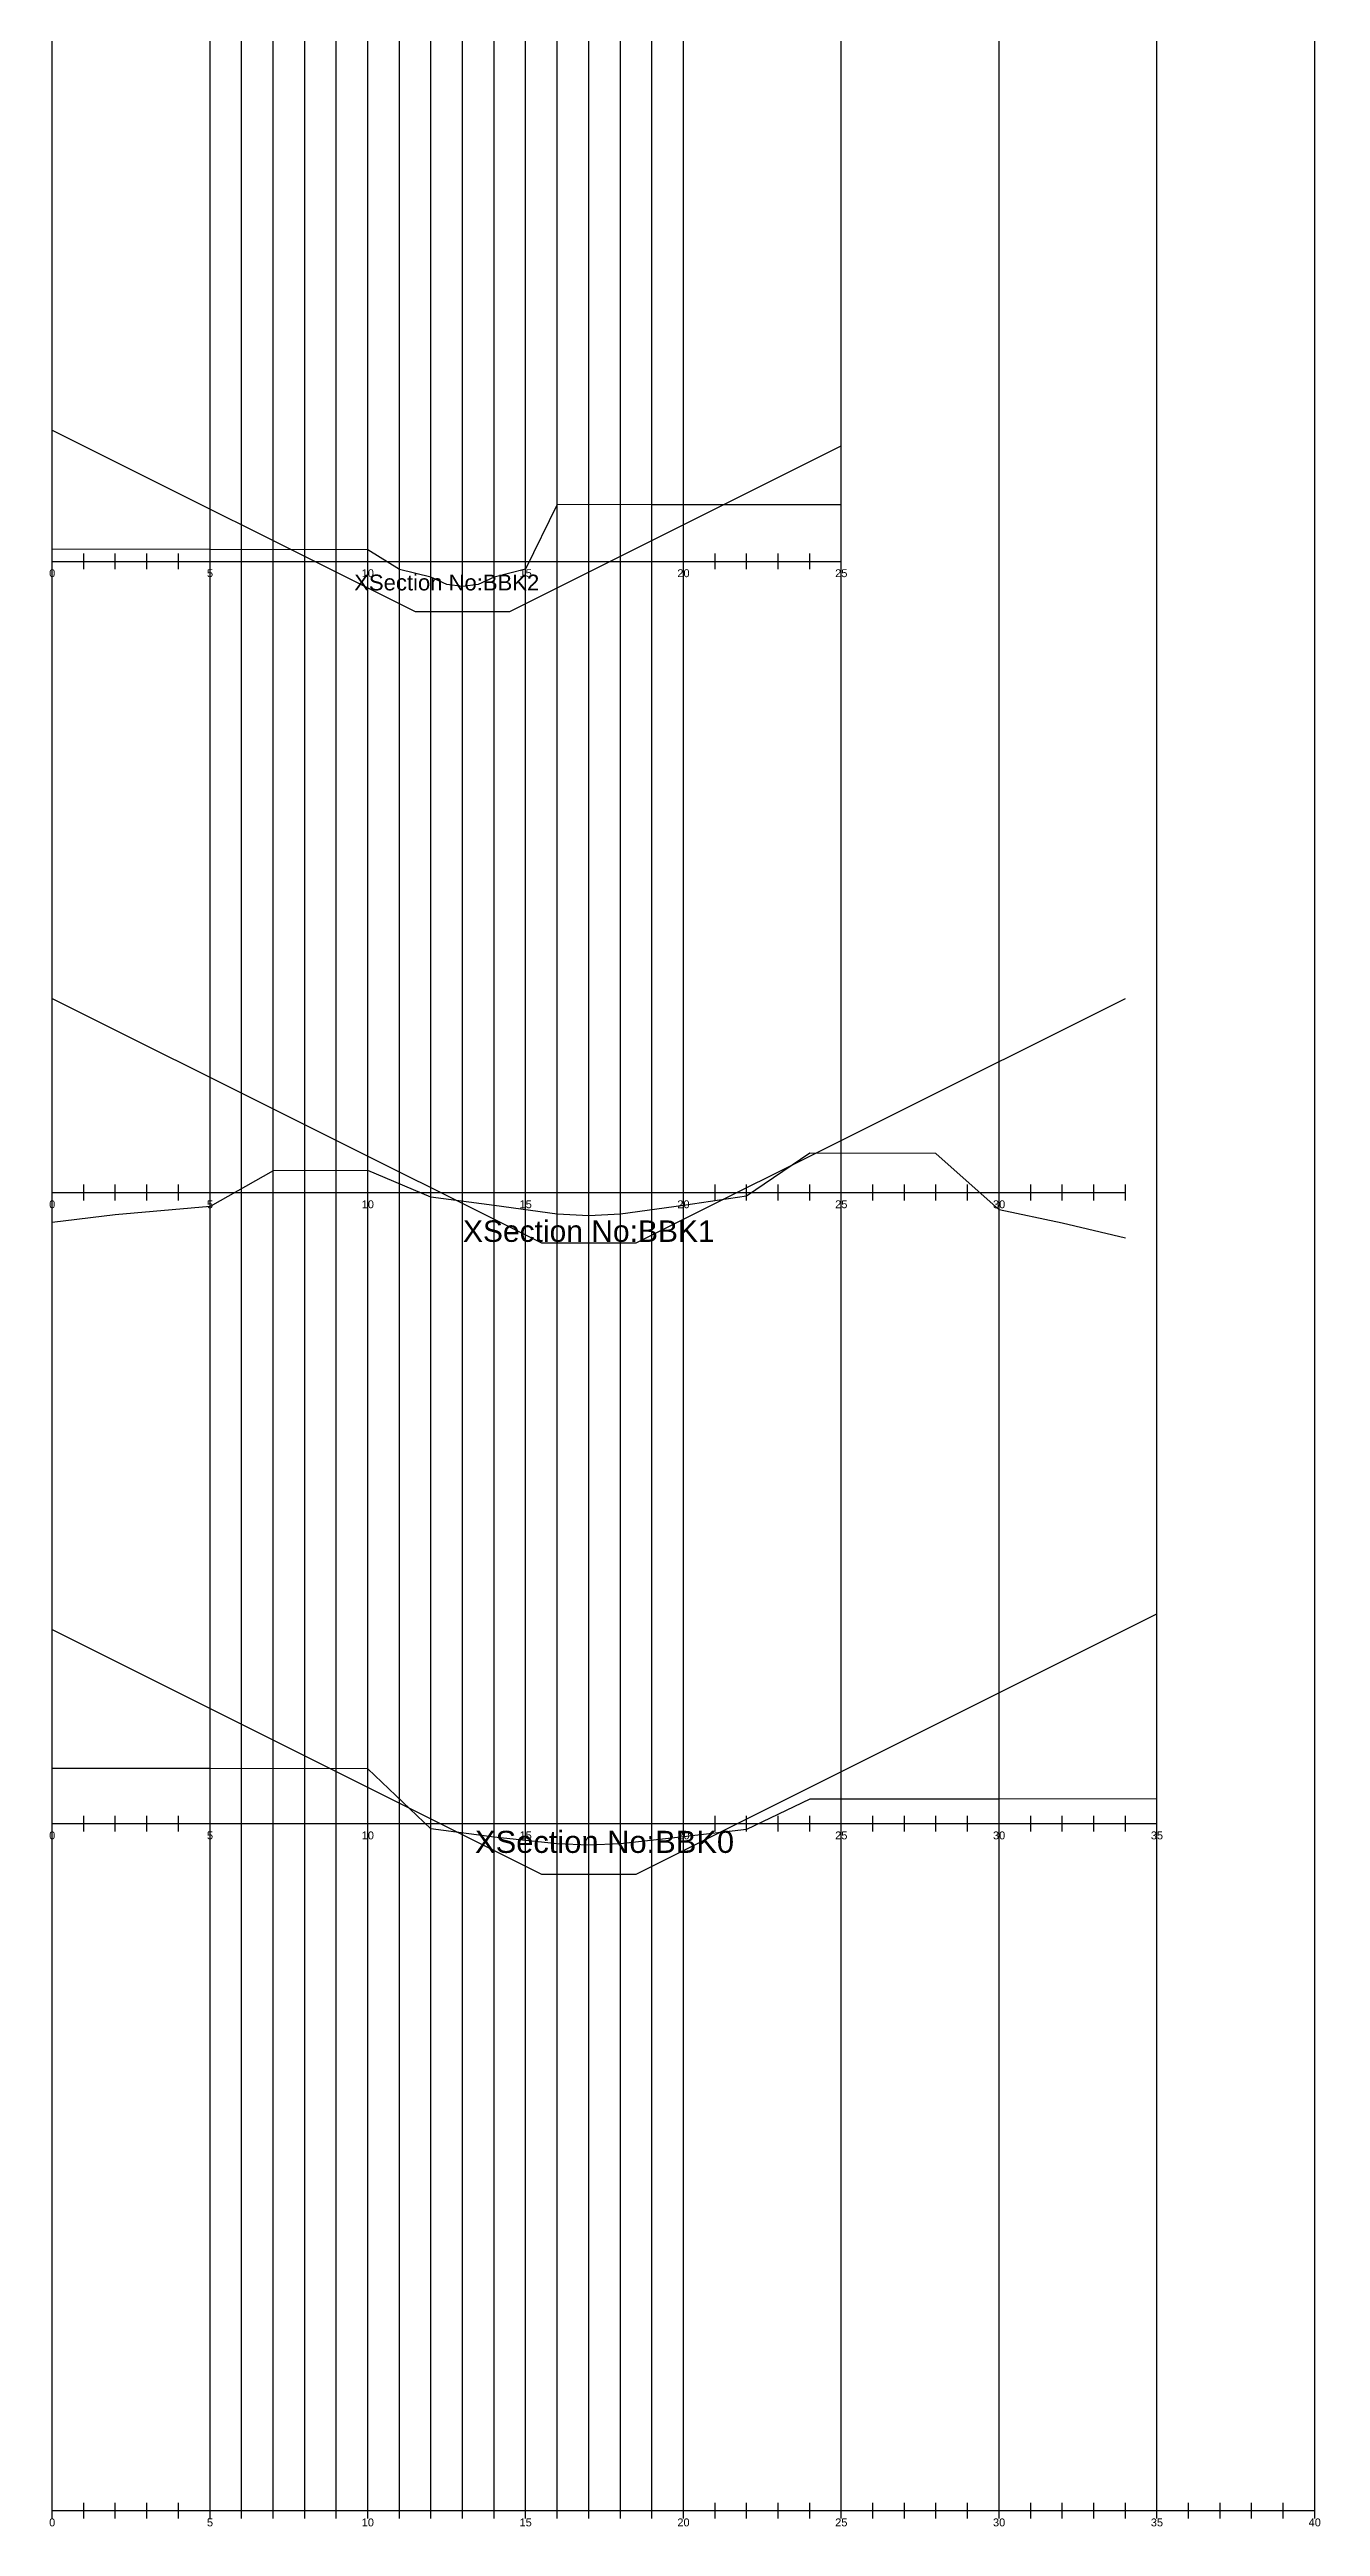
# Model space of a CAD drawing. Header units: inches. Extents: x 1000 to 1040, y -2 to 626.
# Drawn here: x 999.9 to 1040.2, y -2.3 to 76.2 of the extents above; entities that cross this region are included whole.
import ezdxf

# ---------------------------------------------------------------- set-up
doc = ezdxf.new("R2010")
doc.units = ezdxf.units.IN
doc.header["$MEASUREMENT"] = 0
doc.styles.get("Standard").update_dxf_attribs({"font": 'arial.ttf'})

msp = doc.modelspace()

# ---------------------------------------------------------------- linework, layer by layer
for p, q in [((1000, -1.772), (1000, 625.437)), ((1005, -1.772), (1005, 625.437)), ((1006, -1.772), (1006, 625.437)), ((1007, -1.772), (1007, 625.437)), ((1008, -1.772), (1008, 625.437)), ((1009, -1.772), (1009, 625.437)), ((1010, -1.772), (1010, 625.437)), ((1011, -1.772), (1011, 625.437)), ((1012, -1.772), (1012, 625.437)), ((1013, -1.772), (1013, 625.437)), ((1014, -1.772), (1014, 625.437)), ((1015, -1.772), (1015, 625.437)), ((1016, -1.772), (1016, 625.437)), ((1017, -1.772), (1017, 625.437)), ((1018, -1.772), (1018, 625.437)), ((1019, -1.772), (1019, 625.437)), ((1020, -1.772), (1020, 625.437)), ((1025, -1.772), (1025, 625.437)), ((1030, -1.772), (1030, 625.437)), ((1035, -1.772), (1035, 625.437)), ((1040, -1.772), (1040, 625.437))]:
    msp.add_line(p, q)
for points in [[(1000, 64.16), (1011.5, 58.41), (1013, 58.41), (1014.5, 58.41), (1025, 63.66)], [(1025, 61.792), (1019, 61.792), (1016, 61.797), (1015, 59.752), (1014, 59.495), (1013.5, 59.266), (1013, 59.207), (1012.5, 59.267), (1012, 59.496), (1011, 59.747), (1010, 60.367), (1005, 60.377), (1000, 60.386)], [(1000, 59.75), (1000, 60.25)], [(1000, 59.75), (1000, 60.25)], [(1000, 60), (1019, 60)], [(1000, 60), (1025, 60)], [(1001, 59.75), (1001, 60.25)], [(1001, 59.75), (1001, 60.25)], [(1002, 59.75), (1002, 60.25)], [(1002, 59.75), (1002, 60.25)], [(1003, 59.75), (1003, 60.25)], [(1003, 59.75), (1003, 60.25)], [(1004, 59.75), (1004, 60.25)], [(1004, 59.75), (1004, 60.25)], [(1005, 59.75), (1005, 60.25)], [(1005, 59.75), (1005, 60.25)], [(1006, 59.75), (1006, 60.25)], [(1006, 59.75), (1006, 60.25)], [(1007, 59.75), (1007, 60.25)], [(1007, 59.75), (1007, 60.25)], [(1008, 59.75), (1008, 60.25)], [(1008, 59.75), (1008, 60.25)], [(1009, 59.75), (1009, 60.25)], [(1009, 59.75), (1009, 60.25)], [(1010, 59.75), (1010, 60.25)], [(1010, 59.75), (1010, 60.25)], [(1011, 59.75), (1011, 60.25)], [(1011, 59.75), (1011, 60.25)], [(1012, 59.75), (1012, 60.25)], [(1012, 59.75), (1012, 60.25)], [(1013, 59.75), (1013, 60.25)], [(1013, 59.75), (1013, 60.25)], [(1014, 59.75), (1014, 60.25)], [(1014, 59.75), (1014, 60.25)], [(1015, 59.75), (1015, 60.25)], [(1015, 59.75), (1015, 60.25)], [(1016, 59.75), (1016, 60.25)], [(1016, 59.75), (1016, 60.25)], [(1017, 59.75), (1017, 60.25)], [(1017, 59.75), (1017, 60.25)], [(1018, 59.75), (1018, 60.25)], [(1018, 59.75), (1018, 60.25)], [(1019, 59.75), (1019, 60.25)], [(1019, 59.75), (1019, 60.25)], [(1020, 59.75), (1020, 60.25)], [(1021, 59.75), (1021, 60.25)], [(1022, 59.75), (1022, 60.25)], [(1023, 59.75), (1023, 60.25)], [(1024, 59.75), (1024, 60.25)], [(1025, 59.75), (1025, 60.25)], [(1000, 46.15), (1015.5, 38.4), (1017, 38.4), (1018.5, 38.4), (1034, 46.15)], [(1034, 38.552), (1032, 39.022), (1030, 39.452), (1028, 41.234), (1024, 41.242), (1022, 39.886), (1020, 39.59), (1018, 39.311), (1017, 39.262), (1016, 39.308), (1014, 39.591), (1012, 39.854), (1010, 40.692), (1007, 40.682), (1005, 39.552), (1002, 39.286), (1000, 39.052)], [(1000, 39.75), (1000, 40.25)], [(1000, 39.75), (1000, 40.25)], [(1001, 39.75), (1001, 40.25)], [(1001, 39.75), (1001, 40.25)], [(1002, 39.75), (1002, 40.25)], [(1002, 39.75), (1002, 40.25)], [(1003, 39.75), (1003, 40.25)], [(1003, 39.75), (1003, 40.25)], [(1004, 39.75), (1004, 40.25)], [(1004, 39.75), (1004, 40.25)], [(1005, 39.75), (1005, 40.25)], [(1005, 39.75), (1005, 40.25)], [(1006, 39.75), (1006, 40.25)], [(1006, 39.75), (1006, 40.25)], [(1007, 39.75), (1007, 40.25)], [(1007, 39.75), (1007, 40.25)], [(1008, 39.75), (1008, 40.25)], [(1008, 39.75), (1008, 40.25)], [(1009, 39.75), (1009, 40.25)], [(1009, 39.75), (1009, 40.25)], [(1010, 39.75), (1010, 40.25)], [(1010, 39.75), (1010, 40.25)], [(1011, 39.75), (1011, 40.25)], [(1011, 39.75), (1011, 40.25)], [(1012, 39.75), (1012, 40.25)], [(1012, 39.75), (1012, 40.25)], [(1013, 39.75), (1013, 40.25)], [(1013, 39.75), (1013, 40.25)], [(1014, 39.75), (1014, 40.25)], [(1014, 39.75), (1014, 40.25)], [(1015, 39.75), (1015, 40.25)], [(1015, 39.75), (1015, 40.25)], [(1016, 39.75), (1016, 40.25)], [(1016, 39.75), (1016, 40.25)], [(1017, 39.75), (1017, 40.25)], [(1017, 39.75), (1017, 40.25)], [(1018, 39.75), (1018, 40.25)], [(1018, 39.75), (1018, 40.25)], [(1019, 39.75), (1019, 40.25)], [(1019, 39.75), (1019, 40.25)], [(1020, 39.75), (1020, 40.25)], [(1020, 39.75), (1020, 40.25)], [(1021, 39.75), (1021, 40.25)], [(1021, 39.75), (1021, 40.25)], [(1022, 39.75), (1022, 40.25)], [(1022, 39.75), (1022, 40.25)], [(1023, 39.75), (1023, 40.25)], [(1023, 39.75), (1023, 40.25)], [(1024, 39.75), (1024, 40.25)], [(1024, 39.75), (1024, 40.25)], [(1025, 39.75), (1025, 40.25)], [(1025, 39.75), (1025, 40.25)], [(1026, 39.75), (1026, 40.25)], [(1026, 39.75), (1026, 40.25)], [(1027, 39.75), (1027, 40.25)], [(1027, 39.75), (1027, 40.25)], [(1028, 39.75), (1028, 40.25)], [(1028, 39.75), (1028, 40.25)], [(1029, 39.75), (1029, 40.25)], [(1029, 39.75), (1029, 40.25)], [(1030, 39.75), (1030, 40.25)], [(1030, 39.75), (1030, 40.25)], [(1031, 39.75), (1031, 40.25)], [(1031, 39.75), (1031, 40.25)], [(1032, 39.75), (1032, 40.25)], [(1032, 39.75), (1032, 40.25)], [(1033, 39.75), (1033, 40.25)], [(1033, 39.75), (1033, 40.25)], [(1034, 39.75), (1034, 40.25)], [(1034, 39.75), (1034, 40.25)], [(1000, 40), (1034, 40)], [(1000, 40), (1034, 40)], [(1000, 26.15), (1015.5, 18.4), (1017, 18.4), (1018.5, 18.4), (1035, 26.65)], [(1035, 20.782), (1030, 20.777), (1024, 20.772), (1022, 19.817), (1020, 19.581), (1018, 19.362), (1017, 19.312), (1016, 19.361), (1014, 19.567), (1012, 19.832), (1010, 21.737), (1005, 21.742), (1000, 21.747)], [(1000, 19.75), (1000, 20.25)], [(1000, 19.75), (1000, 20.25)], [(1000, 20), (1035, 20)], [(1000, 20), (1035, 20)], [(1001, 19.75), (1001, 20.25)], [(1001, 19.75), (1001, 20.25)], [(1002, 19.75), (1002, 20.25)], [(1002, 19.75), (1002, 20.25)], [(1003, 19.75), (1003, 20.25)], [(1003, 19.75), (1003, 20.25)], [(1004, 19.75), (1004, 20.25)], [(1004, 19.75), (1004, 20.25)], [(1005, 19.75), (1005, 20.25)], [(1005, 19.75), (1005, 20.25)], [(1006, 19.75), (1006, 20.25)], [(1006, 19.75), (1006, 20.25)], [(1007, 19.75), (1007, 20.25)], [(1007, 19.75), (1007, 20.25)], [(1008, 19.75), (1008, 20.25)], [(1008, 19.75), (1008, 20.25)], [(1009, 19.75), (1009, 20.25)], [(1009, 19.75), (1009, 20.25)], [(1010, 19.75), (1010, 20.25)], [(1010, 19.75), (1010, 20.25)], [(1011, 19.75), (1011, 20.25)], [(1011, 19.75), (1011, 20.25)], [(1012, 19.75), (1012, 20.25)], [(1012, 19.75), (1012, 20.25)], [(1013, 19.75), (1013, 20.25)], [(1013, 19.75), (1013, 20.25)], [(1014, 19.75), (1014, 20.25)], [(1014, 19.75), (1014, 20.25)], [(1015, 19.75), (1015, 20.25)], [(1015, 19.75), (1015, 20.25)], [(1016, 19.75), (1016, 20.25)], [(1016, 19.75), (1016, 20.25)], [(1017, 19.75), (1017, 20.25)], [(1017, 19.75), (1017, 20.25)], [(1018, 19.75), (1018, 20.25)], [(1018, 19.75), (1018, 20.25)], [(1019, 19.75), (1019, 20.25)], [(1019, 19.75), (1019, 20.25)], [(1020, 19.75), (1020, 20.25)], [(1020, 19.75), (1020, 20.25)], [(1021, 19.75), (1021, 20.25)], [(1021, 19.75), (1021, 20.25)], [(1022, 19.75), (1022, 20.25)], [(1022, 19.75), (1022, 20.25)], [(1023, 19.75), (1023, 20.25)], [(1023, 19.75), (1023, 20.25)], [(1024, 19.75), (1024, 20.25)], [(1024, 19.75), (1024, 20.25)], [(1025, 19.75), (1025, 20.25)], [(1025, 19.75), (1025, 20.25)], [(1026, 19.75), (1026, 20.25)], [(1026, 19.75), (1026, 20.25)], [(1027, 19.75), (1027, 20.25)], [(1027, 19.75), (1027, 20.25)], [(1028, 19.75), (1028, 20.25)], [(1028, 19.75), (1028, 20.25)], [(1029, 19.75), (1029, 20.25)], [(1029, 19.75), (1029, 20.25)], [(1030, 19.75), (1030, 20.25)], [(1030, 19.75), (1030, 20.25)], [(1031, 19.75), (1031, 20.25)], [(1031, 19.75), (1031, 20.25)], [(1032, 19.75), (1032, 20.25)], [(1032, 19.75), (1032, 20.25)], [(1033, 19.75), (1033, 20.25)], [(1033, 19.75), (1033, 20.25)], [(1034, 19.75), (1034, 20.25)], [(1034, 19.75), (1034, 20.25)], [(1035, 19.75), (1035, 20.25)], [(1035, 19.75), (1035, 20.25)], [(1000, -2.022), (1000, -1.522)], [(1001, -2.022), (1001, -1.522)], [(1002, -2.022), (1002, -1.522)], [(1003, -2.022), (1003, -1.522)], [(1004, -2.022), (1004, -1.522)], [(1005, -2.022), (1005, -1.522)], [(1006, -2.022), (1006, -1.522)], [(1007, -2.022), (1007, -1.522)], [(1008, -2.022), (1008, -1.522)], [(1009, -2.022), (1009, -1.522)], [(1010, -2.022), (1010, -1.522)], [(1011, -2.022), (1011, -1.522)], [(1012, -2.022), (1012, -1.522)], [(1013, -2.022), (1013, -1.522)], [(1014, -2.022), (1014, -1.522)], [(1015, -2.022), (1015, -1.522)], [(1016, -2.022), (1016, -1.522)], [(1017, -2.022), (1017, -1.522)], [(1018, -2.022), (1018, -1.522)], [(1019, -2.022), (1019, -1.522)], [(1020, -2.022), (1020, -1.522)], [(1021, -2.022), (1021, -1.522)], [(1022, -2.022), (1022, -1.522)], [(1023, -2.022), (1023, -1.522)], [(1024, -2.022), (1024, -1.522)], [(1025, -2.022), (1025, -1.522)], [(1026, -2.022), (1026, -1.522)], [(1027, -2.022), (1027, -1.522)], [(1028, -2.022), (1028, -1.522)], [(1029, -2.022), (1029, -1.522)], [(1030, -2.022), (1030, -1.522)], [(1031, -2.022), (1031, -1.522)], [(1032, -2.022), (1032, -1.522)], [(1033, -2.022), (1033, -1.522)], [(1034, -2.022), (1034, -1.522)], [(1035, -2.022), (1035, -1.522)], [(1036, -2.022), (1036, -1.522)], [(1037, -2.022), (1037, -1.522)], [(1038, -2.022), (1038, -1.522)], [(1039, -2.022), (1039, -1.522)], [(1040, -2.022), (1040, -1.522)], [(1000, -1.772), (1040, -1.772)]]:
    msp.add_lwpolyline(points)

# ---------------------------------------------------------------- texts
for s, insert, char_height, attachment_point in [('0', (1000, 59.75), 0.25, 2), ('0', (1000, 59.75), 0.25, 2), ('5', (1005, 59.75), 0.25, 2), ('5', (1005, 59.75), 0.25, 2), ('10', (1010, 59.75), 0.25, 2), ('10', (1010, 59.75), 0.25, 2), ('15', (1015, 59.75), 0.25, 2), ('15', (1015, 59.75), 0.25, 2), ('20', (1020, 59.75), 0.25, 2), ('25', (1025, 59.75), 0.25, 2), ('XSection No:BBK2', (1012.5, 59.326), 0.5, 5), ('0', (1000, 39.75), 0.25, 2), ('0', (1000, 39.75), 0.25, 2), ('5', (1005, 39.75), 0.25, 2), ('5', (1005, 39.75), 0.25, 2), ('10', (1010, 39.75), 0.25, 2), ('10', (1010, 39.75), 0.25, 2), ('15', (1015, 39.75), 0.25, 2), ('15', (1015, 39.75), 0.25, 2), ('20', (1020, 39.75), 0.25, 2), ('20', (1020, 39.75), 0.25, 2), ('25', (1025, 39.75), 0.25, 2), ('25', (1025, 39.75), 0.25, 2), ('30', (1030, 39.75), 0.25, 2), ('30', (1030, 39.75), 0.25, 2), ('XSection No:BBK1', (1017, 38.769), 0.68, 5), ('0', (1000, 19.75), 0.25, 2), ('0', (1000, 19.75), 0.25, 2), ('5', (1005, 19.75), 0.25, 2), ('5', (1005, 19.75), 0.25, 2), ('10', (1010, 19.75), 0.25, 2), ('10', (1010, 19.75), 0.25, 2), ('XSection No:BBK0', (1017.5, 19.415), 0.7, 5), ('15', (1015, 19.75), 0.25, 2), ('15', (1015, 19.75), 0.25, 2), ('20', (1020, 19.75), 0.25, 2), ('20', (1020, 19.75), 0.25, 2), ('25', (1025, 19.75), 0.25, 2), ('25', (1025, 19.75), 0.25, 2), ('30', (1030, 19.75), 0.25, 2), ('30', (1030, 19.75), 0.25, 2), ('35', (1035, 19.75), 0.25, 2), ('35', (1035, 19.75), 0.25, 2), ('0', (1000, -2.022), 0.25, 2), ('5', (1005, -2.022), 0.25, 2), ('10', (1010, -2.022), 0.25, 2), ('15', (1015, -2.022), 0.25, 2), ('20', (1020, -2.022), 0.25, 2), ('25', (1025, -2.022), 0.25, 2), ('30', (1030, -2.022), 0.25, 2), ('35', (1035, -2.022), 0.25, 2), ('40', (1040, -2.022), 0.25, 2)]:
    msp.add_mtext(s, dxfattribs=dict(insert=insert, char_height=char_height, attachment_point=attachment_point))

doc.saveas('drawing.dxf')
